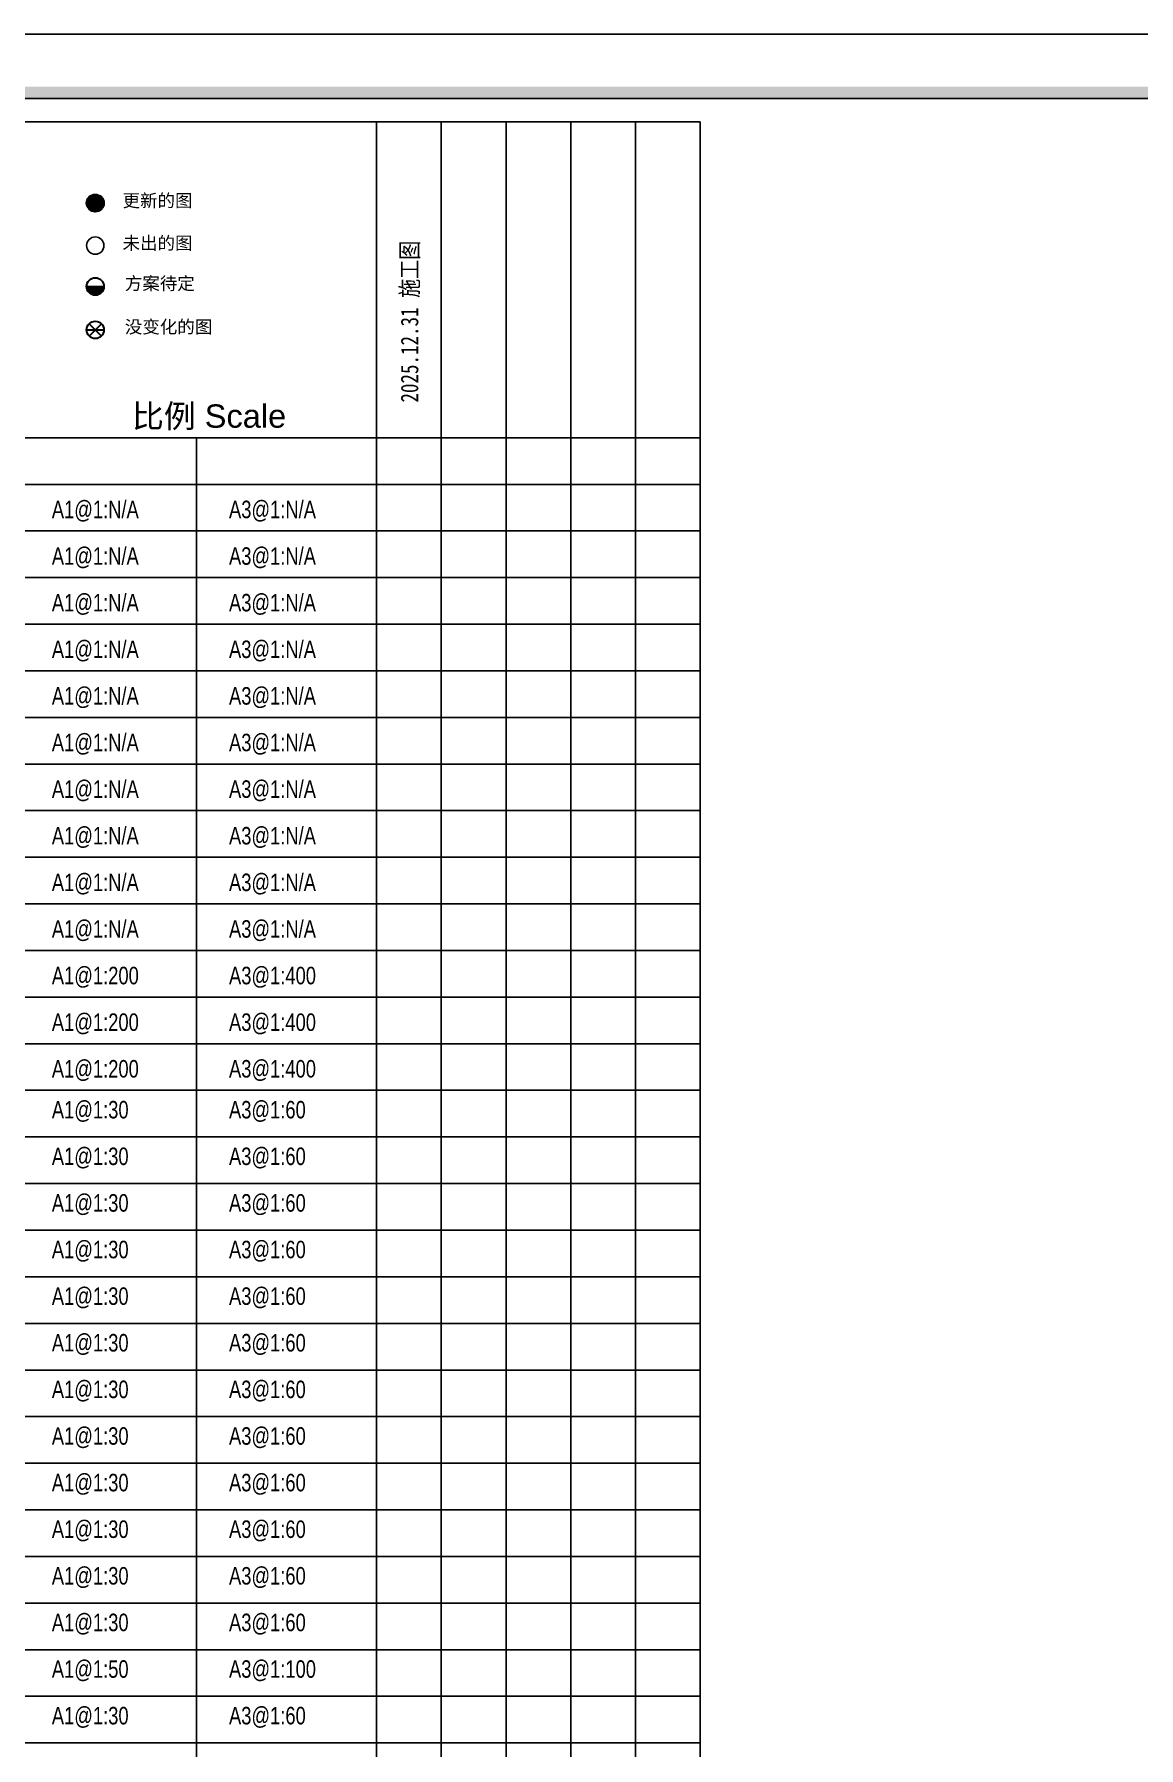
# Paper-space layout 'G2.00 图纸索引' of a CAD drawing. Header units: millimetres. Extents: x 0 to 841, y 0 to 594.
# Drawn here: x 231 to 420.5, y 299.9 to 594 of the extents above; entities that cross this region are included whole.
import ezdxf
from ezdxf.enums import TextEntityAlignment as Align

# ---------------------------------------------------------------- set-up
doc = ezdxf.new("R2010")
doc.units = ezdxf.units.MM
doc.layers.add('GN_00_A1_V_index$0$A-ANNO-TEXT', color=4, linetype='Continuous', lineweight=30)
doc.layers.add('TB_A1$0$上海中建-图名', color=7, linetype='Continuous')
doc.layers.add('TB_A1$0$上海中建-图框', color=24, linetype='Continuous')
doc.styles.add('GN_00_A1_V_index$0$ARIALBOLD', font='ARIALUNI.ttf')
doc.styles.add('GN_00_A1_V_index$0$SIM-00', font='ARIALUNI.ttf', dxfattribs={"width": 0.75})
doc.styles.add('SIM-00', font='arial.ttf', dxfattribs={"width": 0.8})

# ---------------------------------------------------------------- blocks, each defined once
blk = doc.blocks.new('TB_A1$0$上海中建A1图框F版')
at = {"layer": 'TB_A1$0$上海中建-图框'}
blk.add_line((0, 59400), (84100, 59400), dxfattribs=at)
blk.add_lwpolyline([(2600, 58300), (76000, 58300), (76000, 1100), (2600, 1100)], close=True, dxfattribs=at)
blk.add_trace([(83000, 58300), (83200, 58500), (2600, 58300), (2400, 58500)], dxfattribs=at)
blk = doc.blocks.new('TB_A1', base_point=(71770.76, 112758.29))
at = {"layer": 'TB_A1$0$上海中建-图名', "xscale": 0.01, "yscale": 0.01, "zscale": 0.01}
blk.add_blockref('TB_A1$0$上海中建A1图框F版', (0, 0), dxfattribs=at)
blk = doc.blocks.new('GN_00_A1_V_index$0$NEW ISSUE NODE')
h = blk.add_hatch(color=256)
edge = h.paths.add_edge_path()
edge.add_arc((27.593, 28.929), 0.0621, 0, 360)
blk.add_circle((27.593, 28.929), 0.0621)
blk = doc.blocks.new('GN_00_A1_V_index$0$A$C2EAF0FB8')
at = {"layer": 'GN_00_A1_V_index$0$A-ANNO-TEXT', "xscale": 24.03130434950908, "yscale": 24.03130434950908, "zscale": 24.03130434950908}
blk.add_blockref('GN_00_A1_V_index$0$NEW ISSUE NODE', (-657.55, -699.22), dxfattribs=at)
blk = doc.blocks.new('A$C61055803')
at = {"layer": 'GN_00_A1_V_index$0$A-ANNO-TEXT'}
h = blk.add_hatch(color=256, dxfattribs=at)
h.dxf.hatch_style = 1
h.paths.add_polyline_path([(7.05, -4.02, -1), (4.06, -4.02)])
blk.add_lwpolyline([(4.06, -4.02), (7.05, -4.02)], dxfattribs=at)
blk.add_circle((5.55, -4.02), 1.49, dxfattribs=at)
blk = doc.blocks.new('A$C39ED5610')
at = {"layer": 'GN_00_A1_V_index$0$A-ANNO-TEXT'}
for p, q in [((1.06, -1.06), (-1.06, 1.06)), ((-1.06, -1.06), (1.06, 1.06))]:
    blk.add_line(p, q, dxfattribs=at)
blk.add_lwpolyline([(-1.49, 0), (1.49, 0)], dxfattribs=at)
blk.add_circle((0, 0), 1.49, dxfattribs=at)
blk = doc.blocks.new('A$C29917A42')
at = {"color": 4}
blk.add_circle((13.48, -21.26), 1.49, dxfattribs=at)
for name, p in [('GN_00_A1_V_index$0$A$C2EAF0FB8', (7.93, -9.96)), ('A$C61055803', (7.93, -24.27)), ('A$C39ED5610', (13.48, -35.73))]:
    blk.add_blockref(name, p)
at = {"layer": 'GN_00_A1_V_index$0$A-ANNO-TEXT', "char_height": 2.2, "width": 77.3608, "attachment_point": 1, "style": 'GN_00_A1_V_index$0$ARIALBOLD'}
for s, insert in [('更新{\\fArial Unicode MS|b0|i0|c129|p50;的图}', (18.16, -12.45)), ('未{\\fArial Unicode MS|b0|i0|c129|p50;出的图}', (18.16, -19.74)), ('方案待定', (18.55, -26.66)), ('没变化的图', (18.55, -34.11))]:
    blk.add_mtext(s, dxfattribs=dict(at, insert=insert))

psp = doc.layouts.new('G2.00 图纸索引')

# ---------------------------------------------------------------- linework, layer by layer
at = {"color": 4}
for p, q in [((30, 579), (345.29, 579)), ((289.75, 579), (289.75, 30.26)), ((289.75, 579), (289.75, 30.26)), ((300.86, 30.26), (300.86, 579)), ((311.97, 30.26), (311.97, 579)), ((323.07, 30.26), (323.07, 579)), ((334.18, 30.26), (334.18, 579)), ((345.29, 30.26), (345.29, 579)), ((30, 524.75), (345.29, 524.75)), ((258.89, 30.26), (258.89, 524.75)), ((30, 516.75), (345.29, 516.75)), ((30, 516.75), (345.29, 516.75)), ((30, 508.75), (345.29, 508.75)), ((30, 500.75), (345.29, 500.75)), ((30, 492.75), (345.29, 492.75)), ((30, 484.75), (345.29, 484.75)), ((30, 476.75), (345.29, 476.75)), ((30, 468.75), (345.29, 468.75)), ((30, 460.75), (345.29, 460.75)), ((30, 452.75), (345.29, 452.75)), ((30, 444.75), (345.29, 444.75)), ((30, 436.75), (345.29, 436.75)), ((30, 428.75), (345.29, 428.75)), ((30, 420.75), (345.29, 420.75)), ((30, 412.75), (345.29, 412.75)), ((30, 404.75), (345.29, 404.75)), ((30, 396.75), (345.29, 396.75)), ((30, 388.75), (345.29, 388.75)), ((30, 380.75), (345.29, 380.75)), ((30, 372.75), (345.29, 372.75)), ((30, 364.75), (345.29, 364.75)), ((30, 356.75), (345.29, 356.75)), ((30, 348.75), (345.29, 348.75)), ((30, 340.75), (345.29, 340.75)), ((30, 332.75), (345.29, 332.75)), ((30, 324.75), (345.29, 324.75)), ((30, 316.75), (345.29, 316.75)), ((30, 308.75), (345.29, 308.75)), ((30, 300.75), (345.29, 300.75))]:
    psp.add_line(p, q, dxfattribs=at)

# ---------------------------------------------------------------- block references
for name, p in [('TB_A1', (71770.76, 112758.29)), ('A$C29917A42', (228.03, 579))]:
    psp.add_blockref(name, p)

# ---------------------------------------------------------------- texts
at = {"layer": 'GN_00_A1_V_index$0$A-ANNO-TEXT', "style": 'GN_00_A1_V_index$0$ARIALBOLD'}
psp.add_text('比例 Scale', height=4, dxfattribs=at).set_placement((247.82, 528.47), align=Align.MIDDLE_LEFT)
at = {"layer": 'GN_00_A1_V_index$0$A-ANNO-TEXT', "insert": (295.58, 530.79), "char_height": 3, "width": 65.9566, "attachment_point": 4, "rotation": 90, "style": 'SIM-00'}
psp.add_mtext('{\\fSimSun|b0|i0|c134|p2;2025.12.31 施工图}', dxfattribs=at)
at = {"layer": 'GN_00_A1_V_index$0$A-ANNO-TEXT', "char_height": 3.0039, "width": 15.5245, "attachment_point": 1, "style": 'GN_00_A1_V_index$0$SIM-00'}
for s, insert in [('{\\fArial Unicode MS|b0|i0|c129|p50;A1@1:N/A}', (234.06, 513.95)), ('{\\fArial Unicode MS|b0|i0|c129|p50;A3@1:N/A}', (264.45, 513.95)), ('{\\fArial Unicode MS|b0|i0|c129|p50;A1@1:N/A}', (234.06, 505.95)), ('{\\fArial Unicode MS|b0|i0|c129|p50;A3@1:N/A}', (264.45, 505.95)), ('{\\fArial Unicode MS|b0|i0|c129|p50;A1@1:N/A}', (234.06, 497.95)), ('{\\fArial Unicode MS|b0|i0|c129|p50;A3@1:N/A}', (264.45, 497.95)), ('{\\fArial Unicode MS|b0|i0|c129|p50;A1@1:N/A}', (234.06, 489.95)), ('{\\fArial Unicode MS|b0|i0|c129|p50;A3@1:N/A}', (264.45, 489.95)), ('{\\fArial Unicode MS|b0|i0|c129|p50;A1@1:N/A}', (234.06, 481.95)), ('{\\fArial Unicode MS|b0|i0|c129|p50;A3@1:N/A}', (264.45, 481.95)), ('{\\fArial Unicode MS|b0|i0|c129|p50;A1@1:N/A}', (234.06, 473.95)), ('{\\fArial Unicode MS|b0|i0|c129|p50;A3@1:N/A}', (264.45, 473.95)), ('{\\fArial Unicode MS|b0|i0|c129|p50;A1@1:N/A}', (234.06, 465.95)), ('{\\fArial Unicode MS|b0|i0|c129|p50;A3@1:N/A}', (264.45, 465.95)), ('{\\fArial Unicode MS|b0|i0|c129|p50;A1@1:N/A}', (234.06, 457.95)), ('{\\fArial Unicode MS|b0|i0|c129|p50;A3@1:N/A}', (264.45, 457.95)), ('{\\fArial Unicode MS|b0|i0|c129|p50;A1@1:N/A}', (234.06, 449.95)), ('{\\fArial Unicode MS|b0|i0|c129|p50;A3@1:N/A}', (264.45, 449.95)), ('{\\fArial Unicode MS|b0|i0|c129|p50;A1@1:N/A}', (234.06, 441.95)), ('{\\fArial Unicode MS|b0|i0|c129|p50;A3@1:N/A}', (264.45, 441.95)), ('{\\fArial Unicode MS|b0|i0|c129|p50;A1@1:}200', (234.06, 433.95)), ('{\\fArial Unicode MS|b0|i0|c129|p50;A3@1:}4{\\fArial Unicode MS|b0|i0|c129|p50;00}', (264.45, 433.95)), ('{\\fArial Unicode MS|b0|i0|c129|p50;A1@1:}200', (234.06, 425.95)), ('{\\fArial Unicode MS|b0|i0|c129|p50;A3@1:}4{\\fArial Unicode MS|b0|i0|c129|p50;00}', (264.45, 425.95)), ('{\\fArial Unicode MS|b0|i0|c129|p50;A1@1:}200', (234.06, 417.95)), ('{\\fArial Unicode MS|b0|i0|c129|p50;A3@1:}4{\\fArial Unicode MS|b0|i0|c129|p50;00}', (264.45, 417.95)), ('{\\fArial Unicode MS|b0|i0|c129|p50;A1@1:}3{\\fArial Unicode MS|b0|i0|c129|p50;0}', (234.06, 410.93)), ('{\\fArial Unicode MS|b0|i0|c129|p50;A3@1:}6{\\fArial Unicode MS|b0|i0|c129|p50;0}', (264.45, 410.93)), ('{\\fArial Unicode MS|b0|i0|c129|p50;A1@1:}3{\\fArial Unicode MS|b0|i0|c129|p50;0}', (234.06, 402.93)), ('{\\fArial Unicode MS|b0|i0|c129|p50;A3@1:}6{\\fArial Unicode MS|b0|i0|c129|p50;0}', (264.45, 402.93)), ('{\\fArial Unicode MS|b0|i0|c129|p50;A1@1:}3{\\fArial Unicode MS|b0|i0|c129|p50;0}', (234.06, 394.93)), ('{\\fArial Unicode MS|b0|i0|c129|p50;A3@1:}6{\\fArial Unicode MS|b0|i0|c129|p50;0}', (264.45, 394.93)), ('{\\fArial Unicode MS|b0|i0|c129|p50;A1@1:}3{\\fArial Unicode MS|b0|i0|c129|p50;0}', (234.06, 386.93)), ('{\\fArial Unicode MS|b0|i0|c129|p50;A3@1:}6{\\fArial Unicode MS|b0|i0|c129|p50;0}', (264.45, 386.93)), ('{\\fArial Unicode MS|b0|i0|c129|p50;A1@1:}3{\\fArial Unicode MS|b0|i0|c129|p50;0}', (234.06, 378.93)), ('{\\fArial Unicode MS|b0|i0|c129|p50;A3@1:}6{\\fArial Unicode MS|b0|i0|c129|p50;0}', (264.45, 378.93)), ('{\\fArial Unicode MS|b0|i0|c129|p50;A1@1:}3{\\fArial Unicode MS|b0|i0|c129|p50;0}', (234.06, 370.93)), ('{\\fArial Unicode MS|b0|i0|c129|p50;A3@1:}6{\\fArial Unicode MS|b0|i0|c129|p50;0}', (264.45, 370.93)), ('{\\fArial Unicode MS|b0|i0|c129|p50;A1@1:}3{\\fArial Unicode MS|b0|i0|c129|p50;0}', (234.06, 362.93)), ('{\\fArial Unicode MS|b0|i0|c129|p50;A3@1:}6{\\fArial Unicode MS|b0|i0|c129|p50;0}', (264.45, 362.93)), ('{\\fArial Unicode MS|b0|i0|c129|p50;A1@1:}3{\\fArial Unicode MS|b0|i0|c129|p50;0}', (234.06, 354.93)), ('{\\fArial Unicode MS|b0|i0|c129|p50;A3@1:}6{\\fArial Unicode MS|b0|i0|c129|p50;0}', (264.45, 354.93)), ('{\\fArial Unicode MS|b0|i0|c129|p50;A1@1:}3{\\fArial Unicode MS|b0|i0|c129|p50;0}', (234.06, 346.93)), ('{\\fArial Unicode MS|b0|i0|c129|p50;A3@1:}6{\\fArial Unicode MS|b0|i0|c129|p50;0}', (264.45, 346.93)), ('{\\fArial Unicode MS|b0|i0|c129|p50;A1@1:}3{\\fArial Unicode MS|b0|i0|c129|p50;0}', (234.06, 338.93)), ('{\\fArial Unicode MS|b0|i0|c129|p50;A3@1:}6{\\fArial Unicode MS|b0|i0|c129|p50;0}', (264.45, 338.93)), ('{\\fArial Unicode MS|b0|i0|c129|p50;A1@1:}3{\\fArial Unicode MS|b0|i0|c129|p50;0}', (234.06, 330.93)), ('{\\fArial Unicode MS|b0|i0|c129|p50;A3@1:}6{\\fArial Unicode MS|b0|i0|c129|p50;0}', (264.45, 330.93)), ('{\\fArial Unicode MS|b0|i0|c129|p50;A1@1:}3{\\fArial Unicode MS|b0|i0|c129|p50;0}', (234.06, 322.93)), ('{\\fArial Unicode MS|b0|i0|c129|p50;A3@1:}6{\\fArial Unicode MS|b0|i0|c129|p50;0}', (264.45, 322.93)), ('{\\fArial Unicode MS|b0|i0|c129|p50;A1@1:}5{\\fArial Unicode MS|b0|i0|c129|p50;0}', (234.06, 314.93)), ('{\\fArial Unicode MS|b0|i0|c129|p50;A3@1:}10{\\fArial Unicode MS|b0|i0|c129|p50;0}', (264.45, 314.93)), ('{\\fArial Unicode MS|b0|i0|c129|p50;A1@1:}3{\\fArial Unicode MS|b0|i0|c129|p50;0}', (234.06, 306.93)), ('{\\fArial Unicode MS|b0|i0|c129|p50;A3@1:}6{\\fArial Unicode MS|b0|i0|c129|p50;0}', (264.45, 306.93))]:
    psp.add_mtext(s, dxfattribs=dict(at, insert=insert))

doc.saveas('drawing.dxf')
